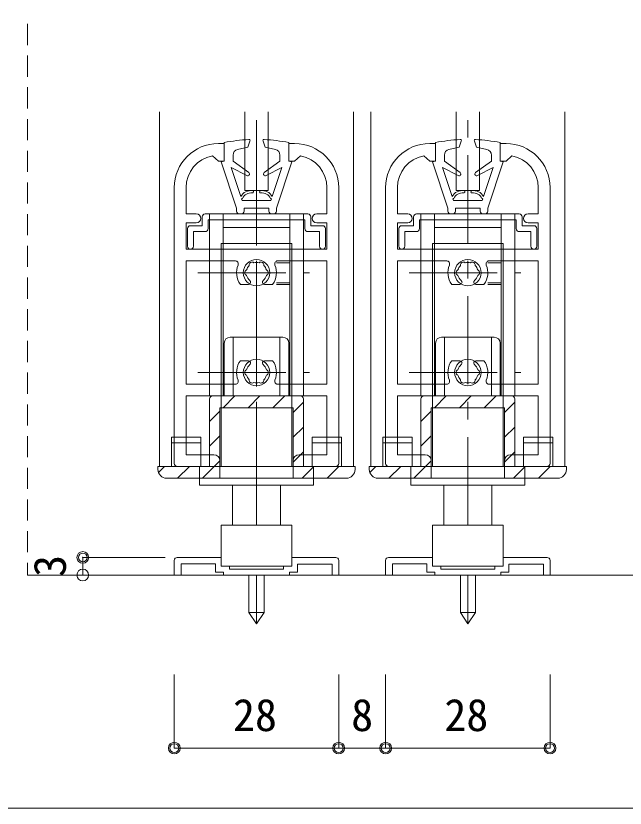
# Model space of a CAD drawing. Units: millimetres on the paper, enlarged 5 times, with parts at other scales. Extents: x -992 to 1008, y -685 to 700.
# Drawn here: x -354.4 to -181.5, y -26.2 to 198.7 of the extents above; entities that cross this region are included whole.
import ezdxf
from ezdxf.enums import TextEntityAlignment as Align

# ---------------------------------------------------------------- set-up
doc = ezdxf.new("R2010")
doc.units = ezdxf.units.MM
doc.header["$LTSCALE"] = 5
doc.header["$PDMODE"] = 32
doc.header["$PDSIZE"] = 2.5
doc.linetypes.add('CHAIN1', pattern=[8, 5, -1, 1, -1])
doc.linetypes.add('DASHED1', pattern=[1.8, 1.2, -0.6])
for name, color, linetype, lineweight in [('1-0_H-SYM', 7, 'Continuous', 20), ('1-1_0', 7, 'Continuous', 20), ('2-0_18', 7, 'Continuous', 18)]:
    doc.layers.add(name, color=color, linetype=linetype, lineweight=lineweight)
doc.styles.add('ＭＳ ゴシック', font='')
doc.styles.get('ＭＳ ゴシック').set_extended_font_data('MS Gothic')

msp = doc.modelspace()

# ---------------------------------------------------------------- linework, layer by layer
at = {"layer": '1-0_H-SYM'}
msp.add_lwpolyline([(197.5, -26.25), (-967.5, -26.25), (-967.5, 675)], dxfattribs=at)
at = {"layer": '1-1_0'}
msp.add_lwpolyline([(197.5, -26.25), (-967.5, -26.25), (-967.5, 675)], dxfattribs=at)
at = {"layer": '2-0_18', "linetype": 'DASHED1', "lineweight": 20}
msp.add_line((-351.117, 196.379), (-351.117, 39.92), dxfattribs=at)
at = {"layer": '2-0_18'}
for p, q in [((-313.617, 70.753), (-313.617, 171.416)), ((-289.45, 149.086), (-289.45, 171.416)), ((-282.784, 171.416), (-282.784, 149.086)), ((-258.617, 171.416), (-258.617, 70.753)), ((-253.617, 70.753), (-253.617, 171.416)), ((-229.45, 149.086), (-229.45, 171.416)), ((-222.784, 171.416), (-222.784, 149.086)), ((-198.617, 171.416), (-198.617, 70.753)), ((-295.284, 162.42), (-296.951, 162.42)), ((-295.284, 157.42), (-295.284, 162.753)), ((-288.617, 161.42), (-287.972, 163.136)), ((-276.951, 162.753), (-276.951, 157.42)), ((-275.284, 162.42), (-276.951, 162.42)), ((-235.284, 162.42), (-236.951, 162.42)), ((-235.284, 157.42), (-235.284, 162.753)), ((-228.617, 161.42), (-227.972, 163.136)), ((-216.951, 162.753), (-216.951, 157.42)), ((-215.284, 162.42), (-216.951, 162.42)), ((-291.506, 160.726), (-288.617, 161.42)), ((-231.506, 160.726), (-228.617, 161.42)), ((-292.784, 157.42), (-292.784, 159.106)), ((-279.451, 159.106), (-279.451, 157.42)), ((-275.284, 157.42), (-273.617, 158.934)), ((-232.784, 157.42), (-232.784, 159.106)), ((-219.45, 159.106), (-219.45, 157.42)), ((-215.284, 157.42), (-213.617, 158.934)), ((-296.117, 157.253), (-295.284, 157.42)), ((-291.784, 144.086), (-296.117, 157.253)), ((-293.288, 155.586), (-288.845, 153.308)), ((-290.583, 147.369), (-293.288, 155.586)), ((-288.322, 154.157), (-292.784, 157.42)), ((-279.451, 157.42), (-283.912, 154.157)), ((-276.951, 157.42), (-275.284, 157.42)), ((-236.117, 157.253), (-235.284, 157.42)), ((-231.784, 144.086), (-236.117, 157.253)), ((-233.288, 155.586), (-228.845, 153.308)), ((-230.583, 147.369), (-233.288, 155.586)), ((-228.322, 154.157), (-232.784, 157.42)), ((-219.45, 157.42), (-223.912, 154.157)), ((-216.951, 157.42), (-215.284, 157.42)), ((-309.451, 149.92), (-309.451, 71.586)), ((-306.117, 149.92), (-306.117, 142.42)), ((-282.784, 149.086), (-289.45, 149.086)), ((-266.117, 142.42), (-266.117, 149.92)), ((-262.784, 71.586), (-262.784, 149.92)), ((-249.45, 149.92), (-249.45, 71.586)), ((-246.117, 149.92), (-246.117, 142.42)), ((-222.784, 149.086), (-229.45, 149.086)), ((-206.117, 142.42), (-206.117, 149.92)), ((-202.784, 71.586), (-202.784, 149.92)), ((-290.381, 146.753), (-290.25, 146.753)), ((-290.216, 146.253), (-290.381, 146.753)), ((-282.018, 146.253), (-290.216, 146.253)), ((-230.38, 146.753), (-230.25, 146.753)), ((-230.216, 146.253), (-230.38, 146.753)), ((-222.018, 146.253), (-230.216, 146.253)), ((-291.784, 143.253), (-291.784, 144.086)), ((-282.632, 144.086), (-289.617, 144.086)), ((-289.617, 144.086), (-289.617, 143.253)), ((-282.617, 143.253), (-282.617, 144.086)), ((-280.451, 144.086), (-280.451, 143.253)), ((-231.784, 143.253), (-231.784, 144.086)), ((-222.632, 144.086), (-229.617, 144.086)), ((-229.617, 144.086), (-229.617, 143.253)), ((-222.617, 143.253), (-222.617, 144.086)), ((-220.451, 144.086), (-220.451, 143.253)), ((-306.117, 142.42), (-303.201, 142.42)), ((-300.701, 142.42), (-271.534, 142.42)), ((-299.451, 90.753), (-299.451, 142.42)), ((-295.617, 90.753), (-295.617, 142.42)), ((-276.617, 142.42), (-276.617, 90.753)), ((-272.784, 142.42), (-272.784, 90.753)), ((-266.117, 142.42), (-269.034, 142.42)), ((-246.117, 142.42), (-243.2, 142.42)), ((-240.7, 142.42), (-211.534, 142.42)), ((-239.45, 90.753), (-239.45, 142.42)), ((-235.617, 90.753), (-235.617, 142.42)), ((-216.617, 142.42), (-216.617, 90.753)), ((-212.784, 142.42), (-212.784, 90.753)), ((-206.117, 142.42), (-209.034, 142.42)), ((-301.534, 141.586), (-301.534, 139.086)), ((-299.867, 140.753), (-272.367, 140.753)), ((-299.867, 138.253), (-299.867, 140.753)), ((-272.367, 140.753), (-272.367, 138.253)), ((-270.701, 139.086), (-270.701, 141.586)), ((-269.034, 139.92), (-266.117, 139.92)), ((-266.117, 132.42), (-266.117, 139.92)), ((-241.534, 141.586), (-241.534, 139.086)), ((-239.867, 140.753), (-212.367, 140.753)), ((-239.867, 138.253), (-239.867, 140.753)), ((-212.367, 140.753), (-212.367, 138.253)), ((-210.701, 139.086), (-210.701, 141.586)), ((-209.034, 139.92), (-206.117, 139.92)), ((-206.117, 132.42), (-206.117, 139.92)), ((-305.701, 138.253), (-305.701, 133.253)), ((-301.534, 139.086), (-304.867, 139.086)), ((-304.034, 133.253), (-304.034, 137.42)), ((-304.034, 137.42), (-300.701, 137.42)), ((-295.617, 138.586), (-276.617, 138.586)), ((-271.534, 137.42), (-268.201, 137.42)), ((-267.367, 139.086), (-270.701, 139.086)), ((-268.201, 137.42), (-268.201, 133.253)), ((-266.534, 133.253), (-266.534, 138.253)), ((-245.7, 138.253), (-245.7, 133.253)), ((-241.534, 139.086), (-244.867, 139.086)), ((-244.034, 133.253), (-244.034, 137.42)), ((-244.034, 137.42), (-240.7, 137.42)), ((-235.617, 138.586), (-216.617, 138.586)), ((-211.534, 137.42), (-208.2, 137.42)), ((-207.367, 139.086), (-210.701, 139.086)), ((-208.2, 137.42), (-208.2, 133.253)), ((-206.534, 133.253), (-206.534, 138.253)), ((-306.117, 132.42), (-266.117, 132.42)), ((-246.117, 132.42), (-206.117, 132.42)), ((-306.117, 129.086), (-292.117, 129.086)), ((-306.117, 94.086), (-306.117, 129.086)), ((-280.117, 129.086), (-266.117, 129.086)), ((-266.117, 129.086), (-266.117, 94.086)), ((-246.117, 129.086), (-232.117, 129.086)), ((-246.117, 94.086), (-246.117, 129.086)), ((-220.117, 129.086), (-206.117, 129.086)), ((-206.117, 129.086), (-206.117, 94.086)), ((-290.7, 122.42), (-288.403, 122.42)), ((-281.535, 122.42), (-283.831, 122.42)), ((-230.7, 122.42), (-228.403, 122.42)), ((-221.535, 122.42), (-223.831, 122.42)), ((-295.284, 90.753), (-295.284, 105.753)), ((-293.617, 107.42), (-278.617, 107.42)), ((-292.784, 107.42), (-292.784, 90.753)), ((-279.451, 107.42), (-279.451, 90.753)), ((-276.951, 105.753), (-276.951, 90.753)), ((-235.284, 90.753), (-235.284, 105.753)), ((-233.617, 107.42), (-218.617, 107.42)), ((-232.784, 107.42), (-232.784, 90.753)), ((-219.45, 107.42), (-219.45, 90.753)), ((-216.951, 105.753), (-216.951, 90.753)), ((-288.403, 100.753), (-290.7, 100.753)), ((-283.831, 100.753), (-281.535, 100.753)), ((-228.403, 100.753), (-230.7, 100.753)), ((-223.831, 100.753), (-221.535, 100.753)), ((-292.117, 94.086), (-306.117, 94.086)), ((-266.117, 94.086), (-280.117, 94.086)), ((-232.117, 94.086), (-246.117, 94.086)), ((-206.117, 94.086), (-220.117, 94.086)), ((-266.117, 90.753), (-306.117, 90.753)), ((-306.117, 74.086), (-306.117, 90.753)), ((-295.584, 87.42), (-292.251, 90.753)), ((-288.513, 87.42), (-285.179, 90.753)), ((-281.442, 87.42), (-278.108, 90.753)), ((-266.117, 90.753), (-266.117, 74.086)), ((-206.117, 90.753), (-246.117, 90.753)), ((-246.117, 74.086), (-246.117, 90.753)), ((-235.584, 87.42), (-232.25, 90.753)), ((-228.513, 87.42), (-225.179, 90.753)), ((-221.442, 87.42), (-218.108, 90.753)), ((-206.117, 90.753), (-206.117, 74.086)), ((-299.451, 89.92), (-299.451, 70.753)), ((-275.701, 86.09), (-272.784, 89.007)), ((-275.701, 86.09), (-272.784, 89.007)), ((-272.784, 70.753), (-272.784, 89.92)), ((-239.45, 89.92), (-239.45, 70.753)), ((-215.701, 86.09), (-212.784, 89.007)), ((-215.701, 86.09), (-212.784, 89.007)), ((-212.784, 70.753), (-212.784, 89.92)), ((-299.451, 83.553), (-296.534, 86.47)), ((-296.534, 87.42), (-296.534, 67.42)), ((-296.534, 87.42), (-275.701, 87.42)), ((-275.701, 67.42), (-275.701, 87.42)), ((-239.45, 83.553), (-236.534, 86.47)), ((-236.534, 87.42), (-236.534, 67.42)), ((-236.534, 87.42), (-215.701, 87.42)), ((-215.701, 67.42), (-215.701, 87.42)), ((-275.701, 79.019), (-272.784, 81.935)), ((-215.701, 79.019), (-212.784, 81.935)), ((-310.284, 79.086), (-310.284, 70.753)), ((-299.451, 76.482), (-296.534, 79.399)), ((-270.284, 79.086), (-270.284, 70.753)), ((-261.951, 79.086), (-270.284, 79.086)), ((-261.951, 70.753), (-261.951, 79.086)), ((-250.284, 79.086), (-250.284, 70.753)), ((-239.45, 76.482), (-236.534, 79.399)), ((-210.284, 79.086), (-210.284, 70.753)), ((-201.95, 79.086), (-210.284, 79.086)), ((-201.95, 70.753), (-201.95, 79.086)), ((-301.951, 77.42), (-310.284, 77.42)), ((-261.951, 77.42), (-270.284, 77.42)), ((-241.95, 77.42), (-250.284, 77.42)), ((-201.95, 77.42), (-210.284, 77.42)), ((-275.701, 71.948), (-272.784, 74.864)), ((-215.701, 71.948), (-212.784, 74.864)), ((-306.117, 74.086), (-298.201, 74.086)), ((-301.442, 67.42), (-296.488, 72.374)), ((-301.442, 67.42), (-296.534, 72.327)), ((-274.034, 74.086), (-266.117, 74.086)), ((-246.117, 74.086), (-238.2, 74.086)), ((-241.442, 67.42), (-236.488, 72.374)), ((-241.442, 67.42), (-236.534, 72.327)), ((-214.034, 74.086), (-206.117, 74.086)), ((-296.534, 70.753), (-314.117, 70.753)), ((-314.117, 70.753), (-314.117, 69.92)), ((-314.117, 70.753), (-314.117, 69.92)), ((-313.959, 69.045), (-312.251, 70.753)), ((-313.959, 69.045), (-312.251, 70.753)), ((-308.513, 67.42), (-305.179, 70.753)), ((-308.513, 67.42), (-305.179, 70.753)), ((-269.951, 70.753), (-302.284, 70.753)), ((-302.284, 65.42), (-302.284, 70.753)), ((-258.117, 70.753), (-275.701, 70.753)), ((-273.157, 67.42), (-269.824, 70.753)), ((-273.157, 67.421), (-269.824, 70.753)), ((-266.086, 67.42), (-262.753, 70.753)), ((-266.086, 67.42), (-262.753, 70.753)), ((-258.117, 69.92), (-258.117, 70.753)), ((-258.117, 69.92), (-258.117, 70.753)), ((-236.534, 70.753), (-254.117, 70.753)), ((-254.117, 70.753), (-254.117, 69.92)), ((-254.117, 70.753), (-254.117, 69.92)), ((-253.959, 69.045), (-252.25, 70.753)), ((-253.959, 69.045), (-252.251, 70.753)), ((-248.513, 67.42), (-245.179, 70.753)), ((-248.513, 67.42), (-245.179, 70.753)), ((-209.95, 70.753), (-242.284, 70.753)), ((-242.284, 65.42), (-242.284, 70.753)), ((-198.117, 70.753), (-215.701, 70.753)), ((-213.157, 67.42), (-209.824, 70.753)), ((-213.156, 67.421), (-209.824, 70.753)), ((-206.086, 67.42), (-202.753, 70.753)), ((-206.086, 67.42), (-202.753, 70.753)), ((-198.117, 69.92), (-198.117, 70.753)), ((-198.117, 69.92), (-198.117, 70.753)), ((-311.617, 67.42), (-260.617, 67.42)), ((-292.951, 54.086), (-292.951, 65.42)), ((-279.284, 65.42), (-279.284, 54.086)), ((-251.617, 67.42), (-200.617, 67.42)), ((-232.95, 54.086), (-232.95, 65.42)), ((-219.284, 65.42), (-219.284, 54.086)), ((-276.117, 54.086), (-296.117, 54.086)), ((-296.117, 42.42), (-296.117, 54.086)), ((-276.117, 54.086), (-276.117, 42.42)), ((-216.117, 54.086), (-236.117, 54.086)), ((-236.117, 42.42), (-236.117, 54.086)), ((-216.117, 54.086), (-216.117, 42.42)), ((-309.451, 44.086), (-309.451, 39.92)), ((-308.617, 44.92), (-296.117, 44.92)), ((-263.617, 44.92), (-276.117, 44.92)), ((-262.784, 44.086), (-262.784, 39.92)), ((-249.45, 44.086), (-249.45, 39.92)), ((-248.617, 44.92), (-236.117, 44.92)), ((-203.617, 44.92), (-216.117, 44.92)), ((-202.784, 44.086), (-202.784, 39.92)), ((-276.117, 42.42), (-296.117, 42.42)), ((-296.117, 42.42), (-293.784, 42.42)), ((-293.784, 42.42), (-293.784, 41.586)), ((-278.451, 42.42), (-276.117, 42.42)), ((-216.117, 42.42), (-236.117, 42.42)), ((-236.117, 42.42), (-233.784, 42.42)), ((-233.784, 42.42), (-233.784, 41.586)), ((-218.45, 42.42), (-216.117, 42.42))]:
    msp.add_line(p, q, dxfattribs=at)
at = {"layer": '2-0_18', "linetype": 'CHAIN1'}
for p, q in [((-286.117, 54.086), (-286.117, 171.416)), ((-226.117, 54.086), (-226.117, 171.416)), ((-286.117, 168.448), (-286.117, 62.792)), ((-280.451, 129.086), (-276.617, 129.086)), ((-280.451, 128.586), (-276.617, 128.586)), ((-220.451, 129.086), (-216.617, 129.086)), ((-220.451, 128.586), (-216.617, 128.586)), ((-302.818, 125.753), (-271.117, 125.753)), ((-242.818, 125.753), (-211.117, 125.753)), ((-276.617, 122.92), (-280.451, 122.92)), ((-276.617, 122.42), (-280.451, 122.42)), ((-216.617, 122.92), (-220.451, 122.92)), ((-216.617, 122.42), (-220.451, 122.42)), ((-302.818, 97.42), (-271.117, 97.42)), ((-242.818, 97.42), (-211.117, 97.42)), ((-276.617, 94.086), (-280.451, 94.086)), ((-216.617, 94.086), (-220.451, 94.086)), ((-286.117, 42.42), (-286.117, 42.42)), ((-226.117, 42.42), (-226.117, 42.42)), ((-286.117, 26.053), (-286.117, 39.92)), ((-226.117, 26.053), (-226.117, 39.92))]:
    msp.add_line(p, q, dxfattribs=at)
at = {"layer": '2-0_18', "color": 4}
for p, q in [((-335.435, 39.92), (-335.435, 44.92)), ((-335.435, 44.92), (-312.075, 44.92)), ((-309.451, -9.199), (-309.451, 11.701)), ((-262.784, -9.199), (-262.784, 11.701)), ((-249.45, -9.199), (-249.45, 11.701)), ((-202.784, -9.199), (-202.784, 11.701)), ((-309.451, -9.199), (-262.784, -9.199)), ((-262.784, -9.199), (-249.45, -9.199)), ((-249.45, -9.199), (-202.784, -9.199))]:
    msp.add_line(p, q, dxfattribs=at)
at = {"layer": '2-0_18', "lineweight": 20}
for p, q in [((-351.117, 39.92), (-144.651, 39.92)), ((-284.003, 39.895), (-284.003, 39.92)), ((-283.984, 29.253), (-283.984, 39.92)), ((-224.003, 39.895), (-224.003, 39.92)), ((-223.984, 29.253), (-223.984, 39.92)), ((-288.251, 29.253), (-286.117, 26.053)), ((-283.984, 29.253), (-286.117, 26.053)), ((-228.25, 29.253), (-226.117, 26.053)), ((-223.984, 29.253), (-226.117, 26.053))]:
    msp.add_line(p, q, dxfattribs=at)
at = {"layer": '2-0_18'}
for points in [[(-284.263, 163.136), (-283.617, 161.42), (-280.728, 160.726)], [(-224.263, 163.136), (-223.617, 161.42), (-220.728, 160.726)], [(-298.617, 158.934), (-296.951, 157.42), (-295.284, 157.42)], [(-238.617, 158.934), (-236.951, 157.42), (-235.284, 157.42)], [(-283.389, 153.308), (-278.947, 155.586), (-281.651, 147.369)], [(-276.951, 157.42), (-276.117, 157.253), (-280.451, 144.086)], [(-223.389, 153.308), (-218.947, 155.586), (-221.651, 147.369)], [(-216.951, 157.42), (-216.117, 157.253), (-220.451, 144.086)], [(-281.985, 146.753), (-281.854, 146.753), (-282.018, 146.253)], [(-221.985, 146.753), (-221.854, 146.753), (-222.018, 146.253)], [(-303.201, 139.92), (-306.117, 139.92), (-306.117, 132.42)], [(-243.2, 139.92), (-246.117, 139.92), (-246.117, 132.42)], [(-296.117, 70.753), (-296.117, 134.086), (-276.117, 134.086), (-276.117, 70.753)], [(-236.117, 70.753), (-236.117, 134.086), (-216.117, 134.086), (-216.117, 70.753)], [(-301.951, 70.753), (-301.951, 79.086), (-310.284, 79.086)], [(-241.95, 70.753), (-241.95, 79.086), (-250.284, 79.086)], [(-269.951, 70.753), (-269.951, 65.42), (-302.284, 65.42)], [(-209.95, 70.753), (-209.95, 65.42), (-242.284, 65.42)], [(-297.784, 43.109), (-307.551, 43.109), (-307.551, 39.92)], [(-297.784, 43.109), (-297.784, 40.753), (-295.451, 40.753), (-295.451, 39.92)], [(-274.451, 43.022), (-274.451, 40.753), (-276.784, 40.753), (-276.784, 39.92)], [(-274.451, 43.022), (-264.684, 43.022), (-264.684, 39.92)], [(-237.784, 43.109), (-247.55, 43.109), (-247.55, 39.92)], [(-237.784, 43.109), (-237.784, 40.753), (-235.45, 40.753), (-235.45, 39.92)], [(-214.45, 43.022), (-214.45, 40.753), (-216.784, 40.753), (-216.784, 39.92)], [(-214.45, 43.022), (-204.684, 43.022), (-204.684, 39.92)], [(-278.451, 42.42), (-278.451, 41.586), (-293.784, 41.586)], [(-218.45, 42.42), (-218.45, 41.586), (-233.784, 41.586)]]:
    msp.add_lwpolyline(points, dxfattribs=at)
at = {"layer": '2-0_18', "lineweight": 20}
for points in [[(-288.251, 39.92), (-288.251, 29.253), (-283.984, 29.253)], [(-228.25, 39.92), (-228.25, 29.253), (-223.984, 29.253)]]:
    msp.add_lwpolyline(points, dxfattribs=at)
at = {"layer": '2-0_18'}
for centre in [(-286.117, 125.753), (-226.117, 125.753), (-286.117, 97.42), (-226.117, 97.42)]:
    msp.add_circle(centre, 3.75, dxfattribs=at)
at = {"layer": '2-0_18', "color": 4}
for centre in [(-335.435, 44.92), (-335.435, 39.92), (-309.451, -9.199), (-262.784, -9.199), (-249.45, -9.199), (-202.784, -9.199)]:
    msp.add_circle(centre, 1.667, dxfattribs=at)
at = {"layer": '2-0_18'}
for centre, radius, start, end in [((-296.951, 149.92), 12.5, 90, 180), ((-281.93, 80.497), 83.333, 94.39027, 99.22102), ((-288.284, 163.253), 0.333, 339.3903, 94.39027), ((-283.951, 163.253), 0.333, 85.60971, 200.60968), ((-290.304, 80.497), 83.333, 80.77896, 85.60971), ((-275.284, 149.92), 12.5, 0, 90), ((-236.951, 149.92), 12.5, 90, 180), ((-221.93, 80.497), 83.333, 94.39027, 99.22102), ((-228.284, 163.253), 0.333, 339.3903, 94.39027), ((-223.95, 163.253), 0.333, 85.60971, 200.60968), ((-230.304, 80.497), 83.333, 80.77896, 85.60971), ((-215.284, 149.92), 12.5, 0, 90), ((-291.117, 159.106), 1.667, 103.49572, 180), ((-281.117, 159.106), 1.667, 0, 76.50426), ((-231.117, 159.106), 1.667, 103.49572, 180), ((-221.117, 159.106), 1.667, 0, 76.50426), ((-296.951, 149.92), 9.167, 100.47567, 180), ((-275.284, 149.92), 9.167, 0, 79.52431), ((-236.951, 149.92), 9.167, 100.47567, 180), ((-215.284, 149.92), 9.167, 0, 79.52431), ((-288.617, 153.753), 0.5, 242.84901, 53.82075), ((-283.617, 153.753), 0.5, 126.17922, 297.15097), ((-228.617, 153.753), 0.5, 242.84901, 53.82075), ((-223.617, 153.753), 0.5, 126.17922, 297.15097), ((-287.668, 145.753), 3.333, 82.65044, 151.00494), ((-287.284, 148.728), 0.333, 262.65043, 82.65044), ((-284.951, 148.728), 0.333, 97.34955, 277.34954), ((-284.567, 145.753), 3.333, 28.99504, 97.34955), ((-227.668, 145.753), 3.333, 82.65044, 151.00494), ((-227.284, 148.728), 0.333, 262.65043, 82.65044), ((-224.951, 148.728), 0.333, 97.34955, 277.34954), ((-224.567, 145.753), 3.333, 28.99504, 97.34955), ((-290.25, 146.92), 0.167, 270, 335.68424), ((-287.668, 145.753), 2.667, 82.65044, 155.68424), ((-284.567, 145.753), 2.667, 24.31573, 97.34955), ((-281.985, 146.92), 0.167, 204.31573, 270), ((-230.25, 146.92), 0.167, 270, 335.68424), ((-227.668, 145.753), 2.667, 82.65044, 155.68424), ((-224.567, 145.753), 2.667, 24.31573, 97.34955), ((-221.985, 146.92), 0.167, 204.31573, 270), ((-303.201, 141.17), 1.25, 270, 90), ((-300.701, 141.586), 0.833, 90, 180), ((-290.951, 143.253), 0.833, 180, 270), ((-290.451, 143.253), 0.833, 270, 0), ((-281.784, 143.253), 0.833, 180, 270), ((-281.284, 143.253), 0.833, 270, 0), ((-271.534, 141.586), 0.833, 0, 90), ((-269.034, 141.17), 1.25, 90, 270), ((-243.2, 141.17), 1.25, 270, 90), ((-240.7, 141.586), 0.833, 90, 180), ((-230.951, 143.253), 0.833, 180, 270), ((-230.45, 143.253), 0.833, 270, 0), ((-221.784, 143.253), 0.833, 180, 270), ((-221.284, 143.253), 0.833, 270, 0), ((-211.534, 141.586), 0.833, 0, 90), ((-209.034, 141.17), 1.25, 90, 270), ((-304.867, 138.253), 0.833, 90, 180), ((-300.701, 138.253), 0.833, 270, 0), ((-271.534, 138.253), 0.833, 180, 270), ((-267.367, 138.253), 0.833, 0, 90), ((-244.867, 138.253), 0.833, 90, 180), ((-240.7, 138.253), 0.833, 270, 0), ((-211.534, 138.253), 0.833, 180, 270), ((-207.367, 138.253), 0.833, 0, 90), ((-304.867, 133.253), 0.833, 180, 0), ((-267.367, 133.253), 0.833, 180, 0), ((-244.867, 133.253), 0.833, 180, 0), ((-207.367, 133.253), 0.833, 180, 0), ((-292.117, 128.253), 0.833, 337.38012, 90), ((-287.367, 127.918), 0.833, 52.02431, 187.97567), ((-286.117, 125.753), 2.917, 75.35887, 104.64111), ((-284.867, 127.918), 0.833, 352.0243, 127.97567), ((-280.117, 128.253), 0.833, 90, 202.61985), ((-232.117, 128.253), 0.833, 337.38012, 90), ((-227.367, 127.918), 0.833, 52.02431, 187.97567), ((-226.117, 125.753), 2.917, 75.35887, 104.64111), ((-224.867, 127.918), 0.833, 352.0243, 127.97567), ((-220.117, 128.253), 0.833, 90, 202.61985), ((-286.117, 125.753), 5.667, 157.38012, 216.03187), ((-288.617, 125.753), 0.833, 112.0243, 247.97567), ((-286.117, 125.753), 2.917, 135.35887, 164.64111), ((-286.117, 125.753), 2.917, 15.35887, 44.64111), ((-283.617, 125.753), 0.833, 292.0243, 67.97568), ((-286.117, 125.753), 5.667, 323.9681, 22.61986), ((-226.117, 125.753), 5.667, 157.38012, 216.03187), ((-228.617, 125.753), 0.833, 112.0243, 247.97567), ((-226.117, 125.753), 2.917, 135.35887, 164.64111), ((-226.117, 125.753), 2.917, 15.35887, 44.64111), ((-223.617, 125.753), 0.833, 292.0243, 67.97568), ((-226.117, 125.753), 5.667, 323.9681, 22.61986), ((-286.117, 125.753), 2.917, 195.35887, 229.81588), ((-286.117, 125.753), 2.917, 310.18409, 344.64111), ((-226.117, 125.753), 2.917, 195.35887, 229.81588), ((-226.117, 125.753), 2.917, 310.18409, 344.64111), ((-288.403, 123.046), 0.626, 270, 49.81589), ((-283.831, 123.046), 0.626, 130.18409, 270), ((-228.403, 123.046), 0.626, 270, 49.81589), ((-223.831, 123.046), 0.626, 130.18409, 270), ((-293.617, 105.753), 1.667, 90, 180), ((-278.617, 105.753), 1.667, 0, 90), ((-233.617, 105.753), 1.667, 90, 180), ((-218.617, 105.753), 1.667, 0, 90), ((-286.117, 97.42), 5.667, 143.9681, 202.61985), ((-286.117, 97.42), 2.917, 130.18409, 164.64111), ((-288.403, 100.126), 0.626, 310.18409, 90), ((-283.831, 100.126), 0.626, 90, 229.81588), ((-286.117, 97.42), 2.917, 15.35887, 49.81589), ((-286.117, 97.42), 5.667, 337.38012, 36.03188), ((-226.117, 97.42), 5.667, 143.9681, 202.61985), ((-226.117, 97.42), 2.917, 130.18409, 164.64111), ((-228.403, 100.126), 0.626, 310.18409, 90), ((-223.831, 100.126), 0.626, 90, 229.81588), ((-226.117, 97.42), 2.917, 15.35887, 49.81589), ((-226.117, 97.42), 5.667, 337.38012, 36.03188), ((-288.617, 97.42), 0.833, 112.0243, 247.97567), ((-283.617, 97.42), 0.833, 292.0243, 67.97568), ((-228.617, 97.42), 0.833, 112.0243, 247.97567), ((-223.617, 97.42), 0.833, 292.0243, 67.97568), ((-292.117, 94.92), 0.833, 270, 22.61986), ((-286.117, 97.42), 2.917, 195.35887, 224.64111), ((-287.367, 95.255), 0.833, 172.0243, 307.97567), ((-286.117, 97.42), 2.917, 255.35887, 284.64111), ((-284.867, 95.255), 0.833, 232.0243, 7.97568), ((-286.117, 97.42), 2.917, 315.35887, 344.64111), ((-280.117, 94.92), 0.833, 157.38012, 270), ((-232.117, 94.92), 0.833, 270, 22.61986), ((-226.117, 97.42), 2.917, 195.35887, 224.64111), ((-227.367, 95.255), 0.833, 172.0243, 307.97567), ((-226.117, 97.42), 2.917, 255.35887, 284.64111), ((-224.867, 95.255), 0.833, 232.0243, 7.97568), ((-226.117, 97.42), 2.917, 315.35887, 344.64111), ((-220.117, 94.92), 0.833, 157.38012, 270), ((-298.617, 89.92), 0.833, 90, 180), ((-273.617, 89.92), 0.833, 0, 90), ((-238.617, 89.92), 0.833, 90, 180), ((-213.617, 89.92), 0.833, 0, 90), ((-298.201, 72.42), 1.667, 0, 90), ((-274.034, 72.42), 1.667, 90, 180), ((-238.2, 72.42), 1.667, 0, 90), ((-214.034, 72.42), 1.667, 90, 180), ((-311.617, 69.92), 2.5, 180, 270), ((-308.617, 71.586), 0.833, 180, 270), ((-263.617, 71.586), 0.833, 270, 0), ((-260.617, 69.92), 2.5, 270, 0), ((-251.617, 69.92), 2.5, 180, 270), ((-248.617, 71.586), 0.833, 180, 270), ((-203.617, 71.586), 0.833, 270, 0), ((-200.617, 69.92), 2.5, 270, 0), ((-308.617, 44.086), 0.833, 90, 180), ((-263.617, 44.086), 0.833, 0, 90), ((-248.617, 44.086), 0.833, 90, 180), ((-203.617, 44.086), 0.833, 0, 90)]:
    msp.add_arc(centre, radius, start, end, dxfattribs=at)
at = {"layer": '2-0_18', "color": 5}
for p in [(-335.435, 44.92), (-309.451, -9.199), (-262.784, -9.199), (-249.45, -9.199), (-202.784, -9.199)]:
    msp.add_point(p, dxfattribs=at)
at = {"layer": '2-0_18', "color": 4}
for p in [(-335.435, 44.92), (-309.451, -9.199), (-262.784, -9.199), (-249.45, -9.199), (-202.784, -9.199)]:
    msp.add_point(p, dxfattribs=at)

# ---------------------------------------------------------------- texts
at = {"layer": '2-0_18', "style": 'ＭＳ ゴシック'}
msp.add_text('3', height=9.164, rotation=90, dxfattribs=at).set_placement((-337.477, 39.395), align=Align.BOTTOM_LEFT)
for s, p in [('28', (-292.784, -7.116)), ('8', (-259.242, -7.116)), ('28', (-232.784, -7.116))]:
    msp.add_text(s, height=9.164, dxfattribs=at).set_placement(p, align=Align.BOTTOM_LEFT)

doc.saveas('drawing.dxf')
